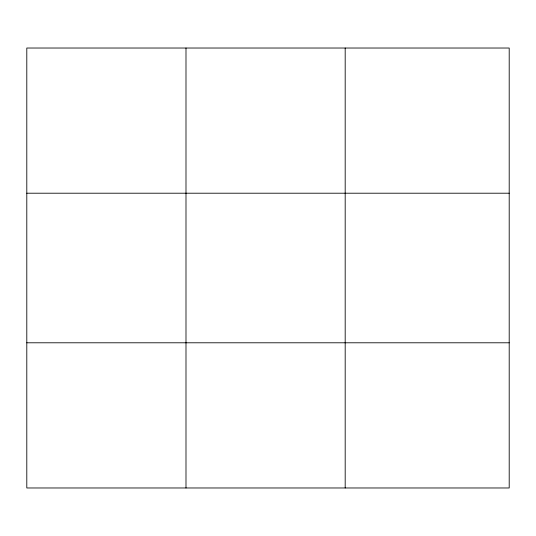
<?xml version="1.0" encoding="UTF-8"?>
<svg xmlns="http://www.w3.org/2000/svg" width="536" height="536" viewBox="0 0 536 536"><rect width="100%" height="100%" fill="white"/><g stroke="black" fill="none" stroke-linecap="round" stroke-linejoin="round"><path stroke-width="0.8" d="M185.992 48.026L185.992 487.974M345.184 48.026L345.184 487.974M509.2 342.792L509.2 487.974L26.8 487.974L26.8 48.026L509.2 48.026L509.2 342.792L26.8 342.792M26.8 193.208L509.2 193.208"/></g></svg>
